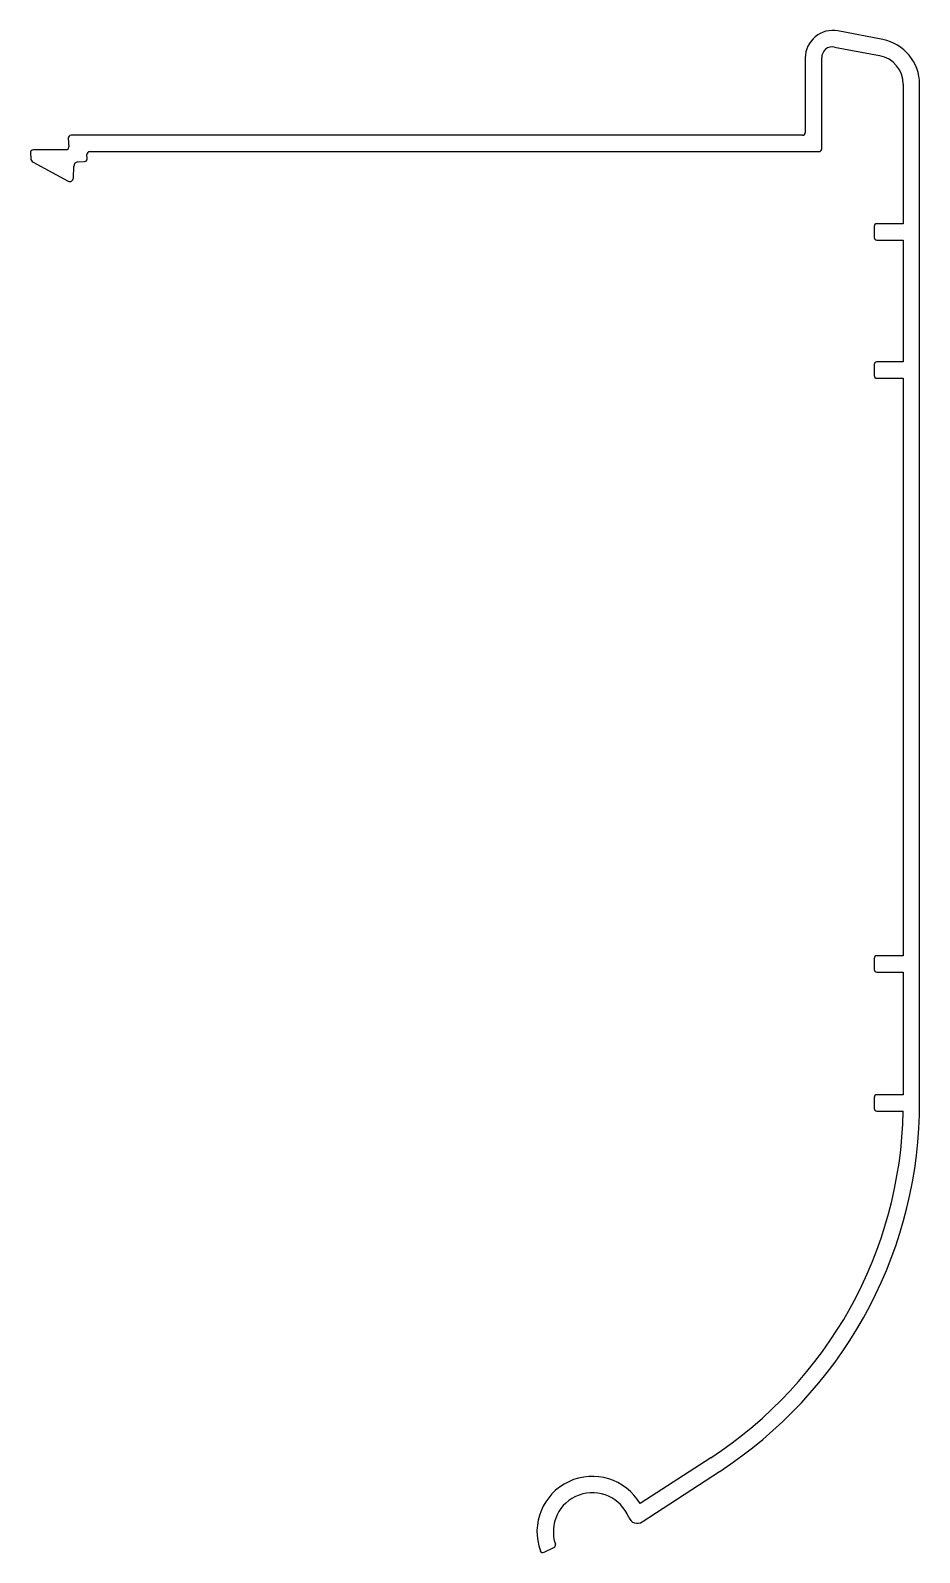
# Model space of a CAD drawing. Extents: x 1173 to 1271, y 57 to 225.
import ezdxf

# ---------------------------------------------------------------- set-up
doc = ezdxf.new("R2010")
doc.units = 0
doc.layers.get('0').update_dxf_attribs({"linetype": 'CONTINUOUS'})

msp = doc.modelspace()

# ---------------------------------------------------------------- linework, layer by layer
at = {"color": 0, "linetype": 'CONTINUOUS'}
for p, q in [((1267.26, 224.08), (1262.3, 225.04)), ((1261.96, 223.27), (1266.91, 222.32)), ((1258.73, 222.09), (1258.73, 213.85)), ((1260.53, 212.05), (1260.53, 222.09)), ((1269.51, 219.17), (1269.51, 203.8)), ((1271.31, 105.72), (1271.31, 219.17)), ((1177.57, 213.24), (1177.62, 212.25)), ((1258.43, 213.55), (1177.87, 213.55)), ((1173.4, 211.62), (1173.43, 211)), ((1177.32, 211.94), (1173.7, 211.94)), ((1179.64, 210.97), (1179.62, 211.44)), ((1179.92, 211.75), (1260.23, 211.75)), ((1173.69, 210.59), (1177.54, 208.5)), ((1178.13, 208.84), (1178.16, 210.13)), ((1178.64, 210.61), (1179.36, 210.65)), ((1266.31, 203.5), (1266.31, 202.3)), ((1269.51, 203.8), (1266.61, 203.8)), ((1266.61, 202), (1269.51, 202)), ((1269.51, 202), (1269.51, 188.58)), ((1266.31, 188.28), (1266.31, 187.08)), ((1269.51, 188.58), (1266.61, 188.58)), ((1266.61, 186.78), (1269.51, 186.78)), ((1269.51, 186.78), (1269.51, 123.17)), ((1266.31, 122.87), (1266.31, 121.67)), ((1269.51, 123.17), (1266.61, 123.17)), ((1266.61, 121.37), (1269.51, 121.37)), ((1269.51, 121.37), (1269.51, 107.86)), ((1266.31, 107.56), (1266.31, 106.36)), ((1269.51, 107.86), (1266.61, 107.86)), ((1266.61, 106.06), (1269.52, 106.06)), ((1248.31, 67.88), (1240.54, 62.82)), ((1240.76, 60.81), (1249.29, 66.37)), ((1229.96, 57.46), (1231.05, 57.97))]:
    msp.add_line(p, q, dxfattribs=at)
for centre, radius, start, end in [((1261.73, 222.09), 3, 79.0781, 180), ((1261.73, 222.09), 1.2, 79.0781, 180), ((1266.31, 219.17), 5, 0, 79.0781), ((1266.31, 219.17), 3.2, 0, 79.0781), ((1177.87, 213.25), 0.3, 90, 182.9957), ((1258.43, 213.85), 0.3, 270, 0), ((1173.7, 211.64), 0.3, 90.0289, 183.027), ((1177.32, 212.24), 0.3, 270.0289, 2.9957), ((1179.92, 211.45), 0.3, 90, 183.027), ((1260.23, 212.05), 0.3, 270, 0), ((1173.93, 211.03), 0.5, 183.027, 241.493), ((1178.66, 210.11), 0.5, 92.9957, 178.4425), ((1179.34, 210.95), 0.3, 272.9957, 3.027), ((1177.73, 208.85), 0.4, 241.493, 358.4425), ((1266.61, 203.5), 0.3, 90, 180), ((1266.61, 202.3), 0.3, 180, 270), ((1266.61, 188.28), 0.3, 90, 180), ((1266.61, 187.08), 0.3, 180, 270), ((1266.61, 122.87), 0.3, 89.9996, 180), ((1266.61, 121.67), 0.3, 180, 269.9996), ((1266.61, 107.56), 0.3, 89.9996, 180), ((1222.83, 107.01), 46.7, 303.0746, 358.8288), ((1266.61, 106.36), 0.3, 180, 269.9996), ((1266.31, 105.76), 5, 358.2835, 359.5312), ((1222.83, 107.01), 48.5, 303.0746, 358.3493), ((1235.28, 59.72), 6.1, 30.5046, 200.0727), ((1235.28, 59.72), 4.3, 21.3884, 198.68), ((1240.22, 61.65), 1, 201.3884, 303.0746), ((1229.83, 57.73), 0.3, 200.0727, 295.3896), ((1230.92, 58.25), 0.3, 295.3896, 18.68)]:
    msp.add_arc(centre, radius, start, end, dxfattribs=at)

doc.saveas('drawing.dxf')
